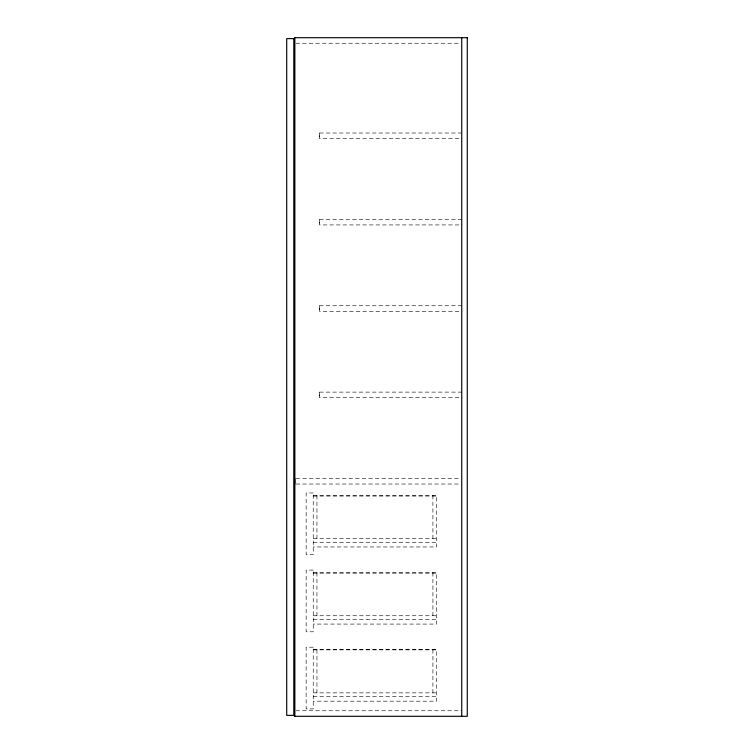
<?xml version="1.0" encoding="UTF-8"?>
<svg xmlns="http://www.w3.org/2000/svg" width="754" height="754" viewBox="0 0 754 754"><rect width="100%" height="100%" fill="white"/><g stroke="black" fill="none" stroke-linecap="round" stroke-linejoin="round"><path stroke-width="0.57" stroke-dasharray="3.77 2.83" d="M295.907 43.251L459.384 43.251M461.919 133.015L319.413 133.015L319.413 138.566L461.919 138.566M461.919 219.376L319.413 219.376L319.413 224.928L461.919 224.928M461.919 305.747L319.413 305.747L319.413 311.298L461.919 311.298M461.919 392.118L319.413 392.118L319.413 397.669L461.919 397.669M296.096 478.479L459.563 478.479M296.096 484.03L459.563 484.03M313.24 495.444L436.623 495.444L436.623 546.961L313.24 546.961M313.24 496.066L436.623 496.066M313.24 538.629L436.623 538.629M313.24 542.333L436.623 542.333M313.24 572.559L436.623 572.559L436.623 624.076L313.24 624.076M313.24 573.181L436.623 573.181M313.24 615.745L436.623 615.745M313.24 619.449L436.623 619.449M313.24 649.675L436.623 649.675L436.623 701.182L313.24 701.182M313.24 649.863L436.623 649.863M313.24 692.86L436.623 692.86M313.24 696.555L436.623 696.555M295.907 710.749L461.731 710.749M432.919 495.444L432.919 538.629M432.919 572.559L432.919 615.745M432.919 649.675L432.919 692.86M319.592 133.015L319.592 138.566M319.592 219.376L319.592 224.928M319.592 305.747L319.592 311.298M319.592 392.118L319.592 397.669M316.944 495.444L316.944 538.629M316.944 572.559L316.944 615.745M316.944 649.675L316.944 692.86M313.24 492.975L306.152 492.975L306.152 554.671L313.24 554.671L313.24 492.975M313.24 570.09L306.152 570.09L306.152 631.786L313.24 631.786L313.24 570.09M313.24 647.205L306.152 647.205L306.152 708.901L313.24 708.901L313.24 647.205"/><path stroke-width="1.13" d="M294.739 478.479L294.739 484.03M461.731 37.7L461.731 716.3M294.739 37.7L294.739 716.3M467.282 37.7L294.55 37.7L294.55 716.3L467.282 716.3L467.282 37.7M293.806 38.624L286.718 38.624L286.718 715.376L293.806 715.376L293.806 38.624"/></g></svg>
